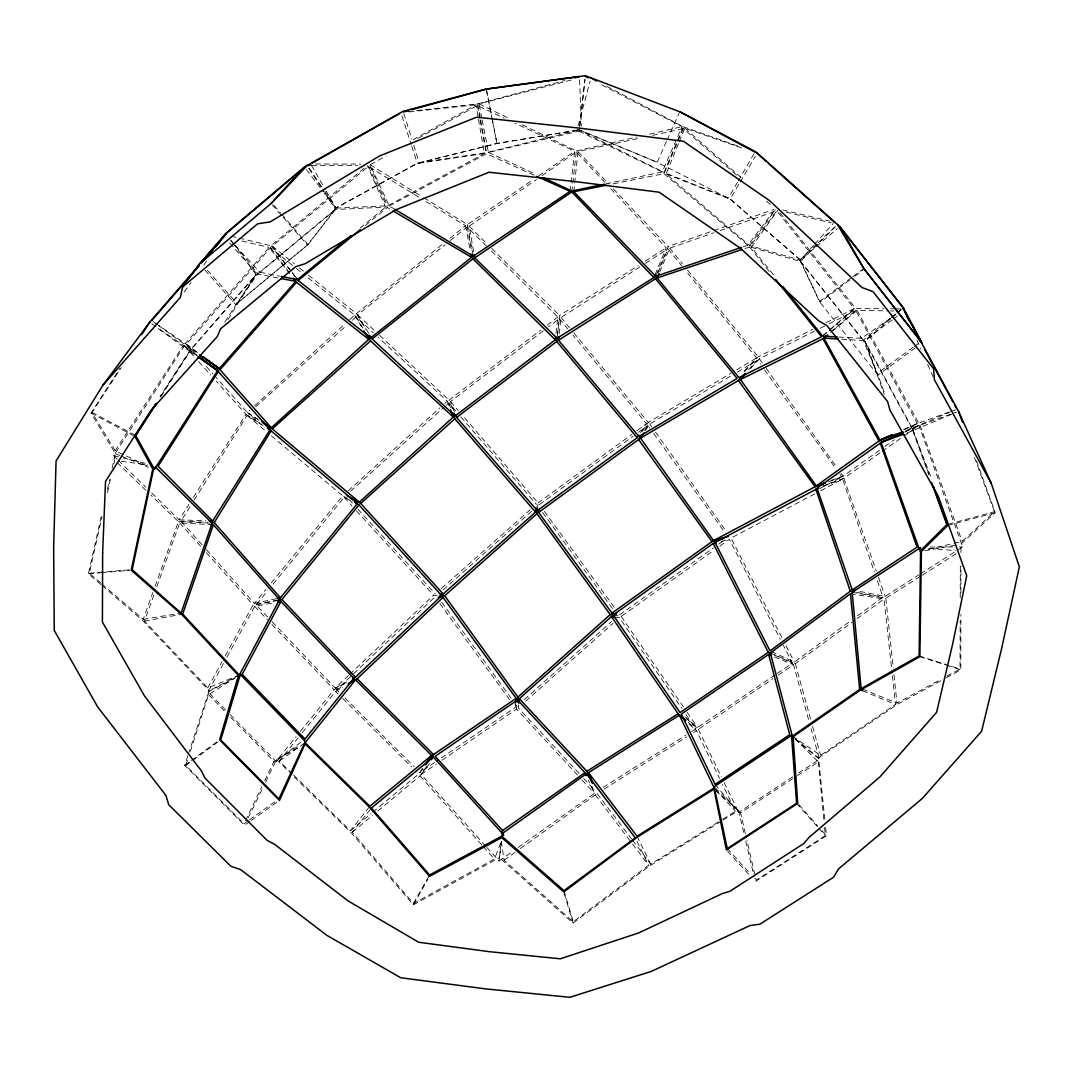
<?xml version="1.0" encoding="UTF-8"?>
<svg xmlns="http://www.w3.org/2000/svg" width="1073" height="1073" viewBox="0 0 1073 1073"><rect width="100%" height="100%" fill="white"/><g stroke="black" fill="none" stroke-linecap="round" stroke-linejoin="round"><path stroke-width="0.75" stroke-dasharray="5 3.75" d="M946.413 677.68L960.831 669.834L960.885 614.547M960.912 592.752L960.939 565.954M960.952 552.541L960.965 544.159L995.275 512.612L976.068 459.673M946.829 676.205L960.027 669.083L960.161 620.878M960.228 597.621L960.322 562.708M515.523 704.451L515.201 707.509L436.563 761.173M537.439 509.098L538.083 502.915L462.557 415.506M573.787 191.705L577.985 151.588L639.602 138.162M556.029 333.314L557.812 317.058L489.57 249.191M571.882 191.96L576.362 150.917L519.466 123.422M579.742 126.601L584.973 78.973M557.652 333.327L559.274 318.668L548.665 326.755M557.289 336.614L559.61 315.516L638.167 265.621M577.515 775.095L516.569 709.092L517.414 701.46M559.234 333.743L561.031 317.501L639.816 266.949M721.512 821.06L649.098 866.273L573.022 923.102L499.495 857.662L501.399 840.722M570.071 191.329L574.632 151.253L514.745 123.087M482.193 120.069L488.47 152.433L579.125 131.188L584.986 79.71M486.834 847.415L499.066 861.015L501.292 841.755M518.621 704.787L518.259 707.845L579.165 773.539M100.929 584.57L88.388 573.787L101.881 513.699M107.367 489.342L109.553 479.604M112.102 468.244L115.388 453.624L91.031 413.078L119.948 368.294M100.607 582.867L89.341 573.21L102.029 516.743M107.461 492.547L110.72 478.022M113.979 463.509L114.704 460.277M578.132 125.89L590.083 81.159M248.037 820.872L244.014 823.742L185.844 765.492L188.365 757.632M190.377 751.341L208.551 694.741L234.786 678.056M249.942 821.449L244.564 825.271L184.717 765.344L187.829 755.835M188.352 754.239L209.168 690.771L236.972 676.245M239.333 675.091L207.733 687.887L144.52 621.106L154.016 594.603M156.806 586.797L179.714 522.873L210.16 524.576M101.855 583.94L143.178 619.322L152.835 592.537M155.102 586.234L178.4 521.639L150.757 495.015M370.44 809.283L352.293 832.179L413.454 903.439L494.465 859.044L501.507 841.058M813.482 245.409L800.27 260.082L749.558 245.502L666.078 173.933L678.538 143.42M679.169 141.891L684.775 128.17L742.959 148.396M655.093 274.608L666.226 247.809L610.416 188.365M657.99 272.81L667.956 248.882L681.677 265.769M737.459 182.316L728.299 198.143L664.147 172.445L676.889 141.985M677.532 140.469L683.273 126.762L605.588 85.706M656.327 274.795L668.184 246.602L712.324 231.071M659.654 271.979L669.726 248.198L713.813 232.787M613.139 183.845L663.972 173.705L677.559 142.146M678.203 140.643L683.38 128.626L738.828 177.005M605.816 183.859L662.202 171.935L682.079 126.641L598.546 83.238M666.427 141.408L657.212 162.372L730.633 199.296L800.257 259.733L819.423 301.593L877.996 375.067L884.809 393.831M667.151 140.053L679.088 113.269M245.449 820.778L261.879 786.67M264.736 780.742L274.017 761.468L299.877 744.984M248.198 817.8L262.724 787.944M265.635 781.976L276.526 759.577L300.748 746.258M225.571 709.897L207.961 691.951L223.788 662.94M226.953 657.132L254.663 606.352L274.393 602.664M207.733 687.887L222.057 661.665M225.25 655.844L253.121 604.864L279.53 599.7M413.454 903.439L429.602 874.951M294.31 777.013L351.22 832.809L413.387 904.807L427.939 879.163M738.291 180.881L754.118 153.56M800.27 260.082L730.083 199.162L739.377 183.403M740.222 181.981L755.419 156.189M227.878 319.58L255.978 274.514L233.109 243.464M224.78 322.074L255.978 274.514L190.793 349.315L160.159 396.353M202.1 544.829L180.961 521.129L190.659 505.624M194.186 499.991L247.112 415.425L263.126 425.74M151.736 493.044L179.137 519.828L188.942 504.35M193.408 497.322L246.025 414.339L216.317 381.264M117.212 459.284L113.631 455.784L184.408 345.734L197.419 355.659M160.105 397.023L190.793 349.315M161.044 396.366L189.908 351.582L157.007 327.694M146.894 465.776L115.173 450.727L183.376 345.332L157.302 327.587M115.173 450.727L92.023 412.354L121.222 367.637M645.557 430.421L649.755 423.996L731.692 375.496M642.351 431.426L648.266 422.454L730.941 373.23M644.484 430.555L647.864 425.418L649.795 428.114M640.568 432.634L646.509 423.647L573.103 335.312M422.413 768.711L418.752 774.022L372.331 812.543M377.844 810.947L420.012 775.927L426.652 766.471M207.344 270.141L236.999 303.418L257.909 273.722L336.171 208.631L324.261 193.006M773.365 274.701L751.341 247.259L777.898 210.201M184.234 292.004L191.061 282.575M203.736 265.031L208.605 258.298M749.558 245.502L775.403 209.812M744.917 248.56L749.611 246.978L776.798 210.764L854.162 308.568L829.08 330.243M422.91 768.63L420.012 772.466L435.182 762.112M204.93 270.101L235.711 304.625L308.072 244.604L336.01 207.827L416.311 163.753L497.014 143.406L577.73 130.155M743.066 246.844L747.841 245.248L775.363 208.9M485.72 846.181L421.179 774.491L431.145 761.481M236.999 303.418L307.321 245.087L336.171 208.631M293.546 774.974L350.402 830.73L369.877 806.266M292.352 773.807L279.329 761.039L298.093 737.848M302.264 732.698L335.648 691.468L342.743 687.31M230.266 714.685L276.056 761.334L296.135 736.601M300.36 731.397L334.159 689.751L346.794 682.401M267.526 616.948L256.058 604.89L267.727 590.646M273.025 584.168L344.125 497.389L351.542 501.158M206.553 549.805L254.395 603.428L265.97 589.332M271.228 582.934L342.756 495.847L347.142 498.167M155.692 323.322L185.2 343.601L269.122 247.434L289.589 273.535M196.386 355.364L186.434 344.205L270.503 247.756L295.102 267.459M158.281 325.36L191.302 349.329L256.997 273.937L277.974 277.947M814.581 244.175L833.292 223.385M750.496 368.535L759.402 358.798L814.233 331.275M744.649 371.486L758.182 356.813L812.811 329.344M748.565 369.756L757.578 360.179L760.516 364.257M744.018 371.204L756.586 357.953L685.902 270.959M751.341 247.259L800.404 261.45L835.451 226.738M800.257 259.733L817.022 243.799M818.23 242.659L837.396 224.458M272.113 621.763L335.205 688.034L348.564 675.44M349.771 674.287L433.572 595.22L441.714 595.582M338.988 692.112L336.64 689.778L352.427 674.863M353.647 673.71L435.048 596.843M954.085 543.314L962.199 541.436L994.47 511.673L974.284 457.018M214.077 375.201L247.259 412.394L249.727 410.154M254.663 405.688L344.782 324.1M349.718 319.633L354.653 315.154L306.757 276.794M348.135 490.884L439.823 407.928M444.785 403.435L447.267 401.195L378.058 337.11M350.576 491.206L445.067 406.318M446.314 405.205L448.796 402.965L456.454 411.831M255.696 406.761L346.271 325.749M352.481 320.21L356.209 316.87L373.203 332.617M524.362 699.583L611.597 621.562M525.743 701.165L613.126 623.239M443.109 589.962L531.537 511.338M441.513 588.339L530.116 509.809M890.63 318.815L865.066 341.348L884.246 394.354M891.837 317.742L896.706 313.45M897.927 312.377L901.575 309.158M822.817 335.661L827.833 331.329M830.529 332.214L855.731 310.446L917.321 423.473L905.169 432.097M849.561 280.174L820.08 302.21L799.962 260.484L814.917 247.742M816.164 246.683L837.356 228.629M822.629 336.104L855.637 308.353L883.964 308.716M832.889 330.672L857.072 310.392L888.9 310.915M239.172 238.085L270.973 245.771L366.014 166.583M235.067 245.569L260.055 272.287L335.554 209.476L385.583 207.156L367.301 165.51M352.293 832.179L372.733 815.198M291.226 271.201L272.341 246.106L368.415 166.395L419.838 197.794M350.402 830.73L371.043 813.616M360.032 228.173L385.583 207.156M365.343 225.464L387.299 207.491L390.156 209.181M913.029 347.37L876.99 373.619L863.282 340.195L890.456 318.238M891.757 317.192L895.633 314.054M896.934 313.008L900.81 309.869M308.541 275.184L356.384 313.624L442.156 244.537M449.949 238.26L465.548 225.692L425.552 201.281M368.723 333.301L357.617 314.845L445.04 244.751M450.258 240.567L467.224 226.966L488.389 248.024M276.056 761.334L305.014 739.015M452.377 408.733L449.077 400.081L540.577 330.229M547.203 325.159L557.812 317.058M454.389 411.67L450.512 401.57L543.354 330.792M501.265 841.232L504.082 860.238L573.25 921.747L648.615 865.307L635.296 837.865M819.423 301.593L851.627 277.531M852.968 276.526L863.698 268.505M854.926 276.177L862.96 270.168M841.675 339.229L864.208 340.597L892.039 319.995M893.366 319.016L897.35 316.066M538.083 502.915L631.796 434.417M637.147 430.501L646.509 423.647M184.717 765.344L190.082 761.414M191.423 760.435L218.288 740.772M185.844 765.492L220.743 739.954M771.527 651.606L794.342 662.054L850.741 620.757M857.461 615.835L882.972 597.151L877.057 579.836M539.464 504.605L633.137 436.175M638.489 432.271L647.864 425.418M914.357 346.391L918.354 343.481M915.39 347.84L877.996 375.067L865.066 341.348L912.305 428.355L931.82 479.323M770.387 653.001L795.334 663.677L851.761 622.514M857.139 618.598L884.004 598.989L892.106 673.16M504.082 860.238L514.973 852.431M520.418 848.528L595.3 794.878L590.874 784.323M619.751 614.775L713.371 547.941M718.803 544.065L724.221 540.188M613.112 615.017L621.2 616.439L713.102 550.851M719.862 546.023L729.318 539.276L780.272 639.253M279.329 761.039L303.739 743.669M249.379 819.92L276.23 800.834M251.283 820.496L279.476 800.445M831.186 480.463L843.096 476.13L879.538 450.284M884.93 446.448L894.372 439.756M499.066 861.015L512.693 851.358M518.138 847.496L594.442 793.43L588.353 780.111M823.004 485.935L843.861 478.29L880.732 452.337M882.086 451.371L902.567 436.952M903.935 436L918.957 425.418L962.615 546.895L920.352 573.921M473.636 251.538L469.156 226.188L536.433 179.567M541.919 175.757L576.255 151.964L605.856 183.51M838.831 337.029L861.498 338.317L890.255 318.44M891.623 317.487L897.108 313.705M423.741 197.7L467.439 224.592L533.402 179.459M538.901 175.704L574.632 151.253M421.179 774.491L436.389 764.056M441.915 760.274L516.569 709.092M792.33 736.118L820.59 755.352L895.526 704.478L892.293 674.81M824.788 819.182L818.538 757.86L897.404 704.357L944.978 678.471M685.03 716.804L697.571 727.44L775.94 674.313M777.321 673.388L792.451 663.127L783.317 645.222M686.197 718.414L698.295 729.345L772.828 678.807M778.341 675.065L793.524 664.777L808.894 720.828M715.087 784.323L738.626 812.368L792.96 776.664M798.527 773.003L819.423 759.268L811.094 728.835M745.4 833.694L740.585 812.851L796.126 776.45M797.507 775.551L818.337 761.897L793.859 737.701M824.574 827.457L825.352 835.652L756.157 880.182L746.888 840.105M825.633 827.471L826.478 835.746L755.298 881.55L754.534 878.318M645.45 263.328L667.956 248.882M860.05 591.478L885.145 596.427L918.944 574.82M645.181 261.168L666.226 247.809M852.163 592.283L885.829 598.291L920.983 576.013M922.378 575.128L956.137 553.748M604.072 789.124L686.666 736.896M693.668 732.483L696.471 730.713L719.581 778.435M603.106 787.354L686.023 735.072M691.642 731.531L695.854 728.875L685.473 713.773M632.507 840.186L650.721 864.181L721.351 820.08M722.759 819.195L735.474 811.255L722.478 784.403M722.934 820.174L738.546 810.423L715.195 790.251M736.641 369.836L756.586 357.953M737.446 372.09L757.578 360.179M413.078 139.758L475.996 104.805L478.223 117.789M394.998 209.409L389.298 206.003L370.172 164.746L386.092 155.934M417.947 138.323L477.311 105.489L504.256 118.164M326.165 191.021L335.997 208.135L417.37 163.472L484.379 153.506L478.504 119.411M413.387 904.807L499.495 857.662M335.997 208.135L387.648 205.788L484.379 153.506M862.652 689.215L896.988 703.083L940.967 679.37M389.298 206.003L486.377 153.747L535.078 175.61M336.64 689.778L343.95 685.835M335.205 688.034L346.753 681.838M819.745 488.604L841.876 476.908L839.918 474.199M814.715 493.835L731.035 538.083L782.284 638.448M820.59 490.737L842.613 479.094L874.361 571.963M207.961 691.951L234.759 678.149M826.103 322.665L854.162 308.568M820.161 328.298L827.578 324.583M829.053 323.845L855.731 310.446M905.572 431.561L918.957 425.418M904.029 429.535L917.321 423.473M903.774 429.616L918.676 423.097L949.229 411.965M905.035 431.762L920.004 425.216L956.003 412.3M905.853 430.716L949.377 412.408M950.879 411.764L955.372 409.832L950.758 411.415M906.846 433.143L956.083 412.381M823.232 486.257L842.613 479.094M828.463 481.831L841.876 476.908M713.894 230.521L773.781 209.45M720.104 230.574L776.798 210.764M948.411 524.201L994.47 511.673M947.607 525.596L995.275 512.612M416.592 110.546L477.834 103.866L564.948 80.488M481.884 118.459L479.054 103.893L574.082 79.308M721.257 541.369L729.318 539.276M413.762 145.311L419.208 162.761L496.906 143.514L579.863 129.672M419.208 162.761L486.565 152.581L578.28 130.195M928.091 549.336L952.462 543.689M576.362 150.917L636.544 137.103M649.554 134.112L682.079 126.641M652.572 135.332L683.38 128.626M254.395 603.428L277.183 598.506M256.058 604.89L278.712 600.183M144.52 621.106L181.082 614.36M924.711 550.811L957.666 544.762M143.178 619.322L181.055 613.085M405.004 111.807L409.966 111.257M409.081 111.941L475.996 104.805M89.341 573.21L132.153 569.629M88.388 573.787L99.91 572.821M101.559 572.674L129.578 570.326M930.063 547.082L952.851 546.948M959.356 546.908L962.615 546.895M315.636 163.941L360.81 164.102M311.733 165.363L357.497 165.483M890.617 308.796L893.957 308.836M895.62 308.863L900.623 308.93M890.577 310.942L893.93 310.996M179.137 519.828L205.922 520.807M180.961 521.129L207.585 522.296M178.4 521.639L210.549 523.128M928.91 548.29L955.386 550.637M614.601 617.002L619.362 617.672L681.69 708.287M121.289 461.202L147.645 464.931M850.46 593.731L884.004 598.989M856.831 592.417L882.972 597.151M260.055 272.287L279.57 276.137M782.807 210L829.55 221.025M113.631 455.784L121.571 457.661M123.154 458.023L146.974 463.63M785.986 212.119L831.307 222.876M241.908 240.996L269.122 247.434M231.218 236.167L237.576 237.71M919.105 655.938L960.027 669.083M919.869 656.689L945.072 664.777M946.654 665.287L960.831 669.834M683.273 126.762L740.933 147.149M666.078 173.933L730.083 199.162M115.388 453.624L119.881 455.475M121.37 456.092L148.275 467.211M774.491 656.877L793.524 664.777M579.38 129.873L657.145 162.251L580.359 130.37M862.638 690.717L895.526 704.478M774.304 655.013L792.451 663.127M488.47 152.433L535.548 174.188M479.054 103.893L508.991 118.365M579.125 131.188L662.202 171.935M577.287 129.082L664.147 172.445M92.023 412.354L135.788 435.558M91.031 413.078L133.374 435.531M370.172 164.746L422.333 196.842M247.259 412.394L257.936 419.221M246.025 414.339L262.04 424.613M258.942 420.281L248.252 413.413L259.787 423.124M189.908 351.582L195.206 355.163M155.92 326.648L151.803 323.845L155.692 326.742M191.302 349.329L197.982 353.889M152.996 321.524L156.953 324.395M185.2 343.601L198.344 353.191M183.376 345.332L196.587 354.975M186.434 344.205L198.049 353.03M296.389 268.491L301.58 272.649M272.341 246.106L294.31 263.757M299.488 267.915L303.364 271.026M794.892 738.975L819.423 759.268M795.67 738.814L818.538 757.86M247.112 415.425L266.238 431.507M271.348 435.799L342.756 495.847M663.972 173.705L747.841 245.248M688.249 722.384L695.854 728.875M102.176 585.643L142.32 620.181L209.168 690.771M766.538 201.201L770.32 204.5M684.775 128.17L743.737 179.875M689.148 724.047L696.471 730.713M357.617 314.845L374.692 330.752M379.574 335.299L449.077 400.081M117.105 462.597L145.955 490.374M118.392 460.451L145.794 487.222M276.526 759.577L289.562 772.359M469.156 226.188L487.008 243.826M491.769 248.52L559.61 315.516M715.302 787.837L740.585 812.851M344.862 697.933L414.138 766.645M335.648 691.468L338.022 693.829M342.77 698.55L411.63 766.954M208.551 694.741L224.914 711.426M230.762 717.381L274.017 761.468M254.663 606.352L267.338 619.644M271.938 624.486L334.159 689.751M577.985 151.588L608.807 184.06M613.38 188.875L668.184 246.602M230.534 240.714L233.941 244.349M583.672 778.408L594.952 790.573M582.035 779.991L594.442 793.43M715.315 789.192L735.474 811.255M727.279 848.569L750.604 874.106M727.507 851.157L749.732 875.474M344.125 497.389L351.957 505.946M356.424 510.842L433.572 595.22M350.08 500.581L352.333 503.036M357.926 509.179L435.262 593.865M184.408 345.734L194.307 356.759M198.706 361.655L210.818 375.134M420.012 775.927L482.246 845.39M483.36 846.637L494.465 859.044M179.714 522.873L200.839 546.479M206.405 552.689L253.121 604.864M206.338 366.523L212.964 373.954M798.835 804.643L817.639 825.794M822.052 830.77L826.478 835.746M796.609 803.328L817.613 826.948M818.712 828.195L825.352 835.652M229.743 243.008L256.997 273.937M274.004 205.439L280.603 213.017M281.703 214.292L308.072 244.604M272.18 204.702L282.065 216.062M283.165 217.323L307.321 245.087M450.512 401.57L458.171 410.436M460.84 416.901L536.352 504.27M561.031 317.501L569.548 327.734M573.8 332.858L648.266 422.454M559.274 318.668L567.778 328.901M669.726 248.198L682.361 263.717M687.632 270.181L758.182 356.813M230.829 240.017L233.954 243.906M234.987 245.207L257.909 273.722M749.611 246.978L769.421 271.697M799.962 260.484L863.282 340.195M800.404 261.45L861.498 338.317M779.977 212.816L855.637 308.353M270.973 245.771L291.346 271.831M292.366 273.132L296.43 278.35M306.409 169.561L323.268 191.705M597.071 793.551L631.487 838.858M595.3 794.878L631.514 842.721M632.52 844.049L648.615 865.307M270.503 247.756L289.522 272.985M292.218 272.529L296.202 277.813M544.36 511.325L614.856 608.056M542.643 512.518L612.951 609.276M764.432 369.689L835.988 468.767M441.754 602.248L511.03 698.161M514.933 703.566L516.878 706.275M439.943 603.589L510.319 700.763M653.672 433.505L724.423 531.886M759.402 358.798L762.326 362.889M766.216 368.347L837.262 467.935M841.152 473.394L843.096 476.13M649.755 423.996L651.687 426.705M655.536 432.111L725.885 530.773M621.2 616.439L683.421 706.892M687.189 712.365L697.571 727.44M309.131 168.193L323.966 190.055M324.891 191.423L336.01 207.827M308.622 168.112L323.885 191.544M324.784 192.925L335.554 209.476M356.209 316.87L362.956 328.177M356.384 313.624L365.611 329.357M354.653 315.154L361.306 326.568M311.438 165.349L325.347 189.586M857.072 310.392L918.676 423.097M864.208 340.597L911.956 428.529M786.053 645.825L794.342 662.054M637.04 836.189L650.721 864.181M698.295 729.345L721.338 776.785M724.221 782.713L738.626 812.368M368.415 166.395L387.299 207.491M369.836 165.618L387.648 205.788M916.905 340.061L920.929 349.194M927.649 364.418L933.698 378.112M448.796 402.965L450.995 408.746M447.267 401.195L449.989 408.424M920.004 425.216L962.199 541.436M912.305 428.355L929.392 475.406M912.908 430.997L928.735 474.695M843.861 478.29L876.346 571.225M878.546 577.529L885.145 596.427M401.959 115.978L411.2 144.479M411.724 146.062L417.37 163.472M403.85 113.564L411.777 138.953M564.224 893.501L573.022 923.102M564.009 890.59L573.25 921.747M795.334 663.677L810.839 719.97M812.61 726.408L820.59 755.352M738.546 810.423L744.26 834.673M745.775 841.138L754.158 876.708M486.337 88.992L491.675 116.206M491.984 117.802L497.014 143.406M486.565 90.762L492.212 119.532M492.52 121.128L496.906 143.514M477.311 105.489L479.725 118.365M480.033 119.961L486.377 153.747M465.548 225.692L470.336 251.042M467.439 224.592L473.273 256.152M477.834 103.866L480.449 118.486M480.744 120.109L486.565 152.581M467.224 226.966L471.812 252.463M885.829 598.291L893.273 668.157M893.983 674.81L896.988 703.083M818.337 761.897L823.943 820.899M579.594 79.885L581.365 126.104"/><path stroke-width="1.5" d="M920.607 549.228L919.105 655.938L861.163 688.611L852.163 592.283L920.634 547.565M440.037 593.919L443.216 593.946L535.561 512.103L536.044 507.408M515.67 702.909L516.14 698.322L443.028 597.406L438.24 597.071M614.775 615.419L610.202 614.574L536.929 513.726L537.425 508.964M616.64 614.091L611.986 613.085L538.633 512.425L538.968 509.299M370.44 336.144L372.143 338.988L455.126 415.935L555.318 339.806L555.68 336.56M455.489 414.554L456.602 417.437L537.278 510.654L637.174 437.757L556.753 341.469L557.115 338.21L653.859 277.585L655.093 274.608M517.387 701.688L517.897 697.101L610.202 614.574M656.756 275.801L655.509 278.792L737.151 378.42L638.985 436.563L558.51 340.235L558.872 336.989M502.218 833.734L502.58 830.529L584.973 772.708L517.588 699.931L435.142 756.277L502.58 830.529M518.796 703.258L519.345 698.671L611.436 616.559L614.601 617.002M153.895 467.493L132.153 569.629L181.055 613.085L212.146 523.195L155.411 467.037M201.053 262.965L226.162 234.021L199.43 263.945L182.584 286.987L180.331 297.395L102.807 385.341L56.078 460.921L53.65 547.056L54.254 630.455L97.656 706.906L165.939 795.482L168.702 804.696L230.896 866.273L240.821 869.734L326.769 935.28L400.712 977.744L485.385 988.85L569.843 997.313L651.137 971.467L750.014 925.543L759.885 924.202L833.667 877.164L838.402 869.023L922.337 798.446L981.621 731.25L1001.565 648.83L1019.35 566.852L991.264 483.293L958.551 411.415L905.156 312.458M240.312 674.541L220.743 739.954L278.913 798.916L305.309 741.51L240.312 674.541L237.549 676.298M213.366 524.751L182.678 614.064L239.333 675.091L279.53 599.7L213.366 524.751L210.16 524.576M775.685 279.503L821.556 336.748L739.015 377.602L657.145 277.934L659.037 273.467M242.19 674.327L280.965 601.43L353.808 678.324L305.014 739.015L242.19 674.327L237.723 676.62M210.912 522.43L214.238 522.578L271.134 430.903L268.465 429.187M209.262 520.928L212.615 521.049L270.047 429.75L218.248 371.553L198.72 356.652M218.248 371.553L158.093 466.245L212.615 521.049M199.229 356.907L217.739 370.413L154.445 469.357L135.788 435.558L156.524 403.368M155.585 404.038L134.836 436.295L152.768 469.075L131.228 570.192L182.598 615.365L238.434 675.48L219.63 739.78L279.476 800.445L305.014 743.911L369.367 807.057L429.549 876.319L501.735 837.637L563.768 891.945L637.738 836.833L713.961 789.192L726.394 849.937L797.722 803.395L793.121 736.695L859.875 690.449L919.869 656.689L921.412 551.415L947.607 525.596L933.376 486.391M141.636 334.709L149.764 322.115L198.881 265.487M728.272 536.58L713.518 540.604L640.514 438.146L643.88 432.996M538.633 512.425L638.583 439.541L641.949 434.404M637.174 437.757L638.864 435.195M425.163 764.727L431.587 755.432L355.512 679.839L348.417 683.997M431.386 759.711L433.291 757.001L503.841 835.062L429.602 874.951L371.446 808.009L433.291 757.001M102.807 385.341L149.764 322.115M425.807 764.781L433.532 754.534L516.14 698.322M355.512 679.839L305.094 742.704L369.877 806.266L431.587 755.432M277.183 598.506L280.442 597.809L357.376 503.586L271.134 430.903M278.712 600.183L281.944 599.499L358.959 504.914L441.714 595.582L355.431 677.197L352.534 678.74M200.745 262.751L225.612 233.538L304.424 166.959L271.08 203.441M151.682 320.559L199.363 265.567M202.609 261.825L213.46 249.325M215.619 246.817L219.952 241.827M199.323 354.814L219.361 368.522L295.732 281.354L293.68 278.752M363.801 330.846L368.777 339.403L271.295 427.765L220.019 369.716L296.537 282.279L293.533 278.296M825.217 482.635L816.285 485.895L740.491 379.507L746.057 373.417M640.514 438.146L738.425 380.526L745.185 373.35M919.977 551.214L946.829 524.63L931.565 482.501M348.349 683.461L357.135 678.726L443.028 597.406M347.129 495.686L359.294 502.164L453.262 417.089L450.539 409.859M349.718 497.792L360.702 503.438L454.831 418.846L452.632 413.078M262.939 422.856L272.287 428.851L370.547 340.892L366.336 333.824M440.01 595.595L444.691 595.756L536.929 513.726M740.491 379.507L822.964 338.746L826.746 335.487M224.847 234.638L292.956 177.072M295.477 174.939L300.52 170.687M303.042 168.555L306.824 165.349L310.097 165.363M199.43 263.945L271.804 202.918L307.28 165.457L402.683 111.471L486.337 88.992L585.335 75.687L679.745 111.78L754.949 152.111M182.584 286.987L257.627 223.801L270.141 221.91L379.614 155.907L476.694 117.185L579.916 128.17L683.394 141.247L769.515 200.584L861.901 287.47L873.073 291.682L933.617 368.83L934.368 379.641L991.264 483.293M902.795 431.815L879.914 440.024L823.97 338.143L827.793 334.937M351.099 235.524L297.449 279.651L281.193 276.445M296.202 277.813L298.187 280.455L360.179 229.689M298.187 280.455L370.654 337.941L471.53 257.372L470.926 254.207M372.143 338.988L472.952 258.834L472.093 254.06M456.602 417.437L556.753 341.469M853.572 591.827L850.299 591.236L770.012 650.909L715.034 542.428L818.753 487.907M816.285 485.895L878.935 441.003L892.226 434.927M611.986 613.085L711.935 541.597L723.832 538.458M716.415 542.63L713.183 543.461L613.112 615.017L680.027 712.539L768.255 652.304L771.272 653.658M902.594 432.929L880.289 443.162L817.049 488.121L852.203 589.935L855.342 590.552M501.695 833.936L586.448 773.767L635.296 837.865L564.009 890.59L501.574 836.001M859.661 689.456L792.33 736.118L770.387 653.001L850.46 593.731L859.661 689.456L862.638 690.717M768.644 654.45L681.355 714.055L715.087 784.323L789.728 734.71L768.644 654.45L771.567 655.67M557.115 338.236L474.749 257.869L571.882 191.96L653.859 277.585M791.525 735.394L714.149 786.71L727.279 848.569L796.609 803.328L791.525 735.394L793.859 737.701M852.203 589.935L917.039 547.163L880.289 443.162M558.51 340.235L655.509 278.792M519.345 698.671L586.864 771.299L678.096 713.746L685.714 720.224M592.765 783.116L588.473 772.681L679.383 715.181L685.486 720.721M310.62 163.914L399.464 113.644M713.518 540.604L815.064 486.766L825.486 482.93M879.914 440.024L891.837 434.82M919.427 549.658L881.067 442.237L903.533 432.419M881.067 442.237L903.801 434.216M741.483 247.38L655.697 276.271L573.787 191.705L606.58 185.16M657.145 277.934L741.778 249.607M403.354 111.981L408.129 110.667M411.321 109.795L486.243 89.153L579.46 76.585M574.618 77.886L577.851 77.015M604.206 184.207L571.976 191.021L543.139 177.689M277.679 602.047L280.965 601.43M837.208 336.935L822.629 336.104L782.794 286.464M823.97 338.143L838.456 339.028M281.206 278.578L295.732 281.354M536.594 176.294L570.071 191.329L473.273 256.152L394.998 209.409M355.995 503.411L358.959 504.914M585.362 76.384L588.286 77.913M679.705 111.605L756.116 152.031L837.396 224.458L863.698 268.505L922.069 342.971L902.795 308.085M590.941 77.967L596.803 81.065M354.452 502.03L357.376 503.586M393.013 210.871L471.53 257.372M261.946 421.783L271.295 427.765M267.378 428.033L270.047 429.75M197.848 356.96L217.739 370.413M203.588 357.027L219.361 368.522M203.226 356.96L220.019 369.716M296.537 282.279L368.777 339.403M272.287 428.851L359.294 502.164M757.109 153.318L765.827 161.098M768.322 163.311L834.392 222.165M370.547 340.892L453.262 417.089M472.952 258.834L555.318 339.806M357.135 678.726L433.532 754.534M281.944 599.499L355.431 677.197M360.702 503.438L443.216 593.946M214.238 522.578L280.442 597.809M454.831 418.846L535.561 512.103M837.785 224.418L903.949 308.97M588.473 772.681L637.04 836.189L714.189 787.971L679.383 715.181M444.691 595.756L517.897 697.101M738.425 380.526L815.064 486.766M638.583 439.541L711.935 541.597M611.436 616.559L678.096 713.746M368.978 335.084L370.654 337.941M822.964 338.746L878.935 441.003M907.128 317.018L908.71 319.942M915.819 333.113L920.554 341.885M924.497 349.208L952.918 401.865M954.501 404.789L956.07 407.727M713.183 543.461L768.255 652.304M584.973 772.708L586.327 775.672M586.864 771.299L592.135 783.008M454.027 413.051L455.126 415.935M958.551 411.415L962.508 422.306M815.775 489.006L850.299 591.236M474.186 254.703L474.749 257.869M102.646 552.528L102.404 621.991L144.412 695.841L201.308 770.776L204.943 778.046L267.123 840.387L274.675 844.357L347.987 900.851L418.711 942.255L489.476 951.697L560.321 958.793L638.703 932.933L722.25 893.621L729.935 891.274L803.851 843.485L809.055 837.396L879.9 776.932L936.608 712.298L952.73 643.706L966.706 575.772L938.325 496.316L889.893 409.953L887.639 401.637L826.907 325.588L818.632 320.814L740.531 248.332L659.077 192.188L574.015 181.458L488.966 172.243L396.42 209.557L305.269 263.676L295.598 266.721L220.582 328.794L217.336 336.493L151.145 410.181L105.53 481.361L102.646 552.528M903.399 307.777L839.851 226.51L864.302 269.162L921.023 341.536L903.399 307.777"/></g></svg>
